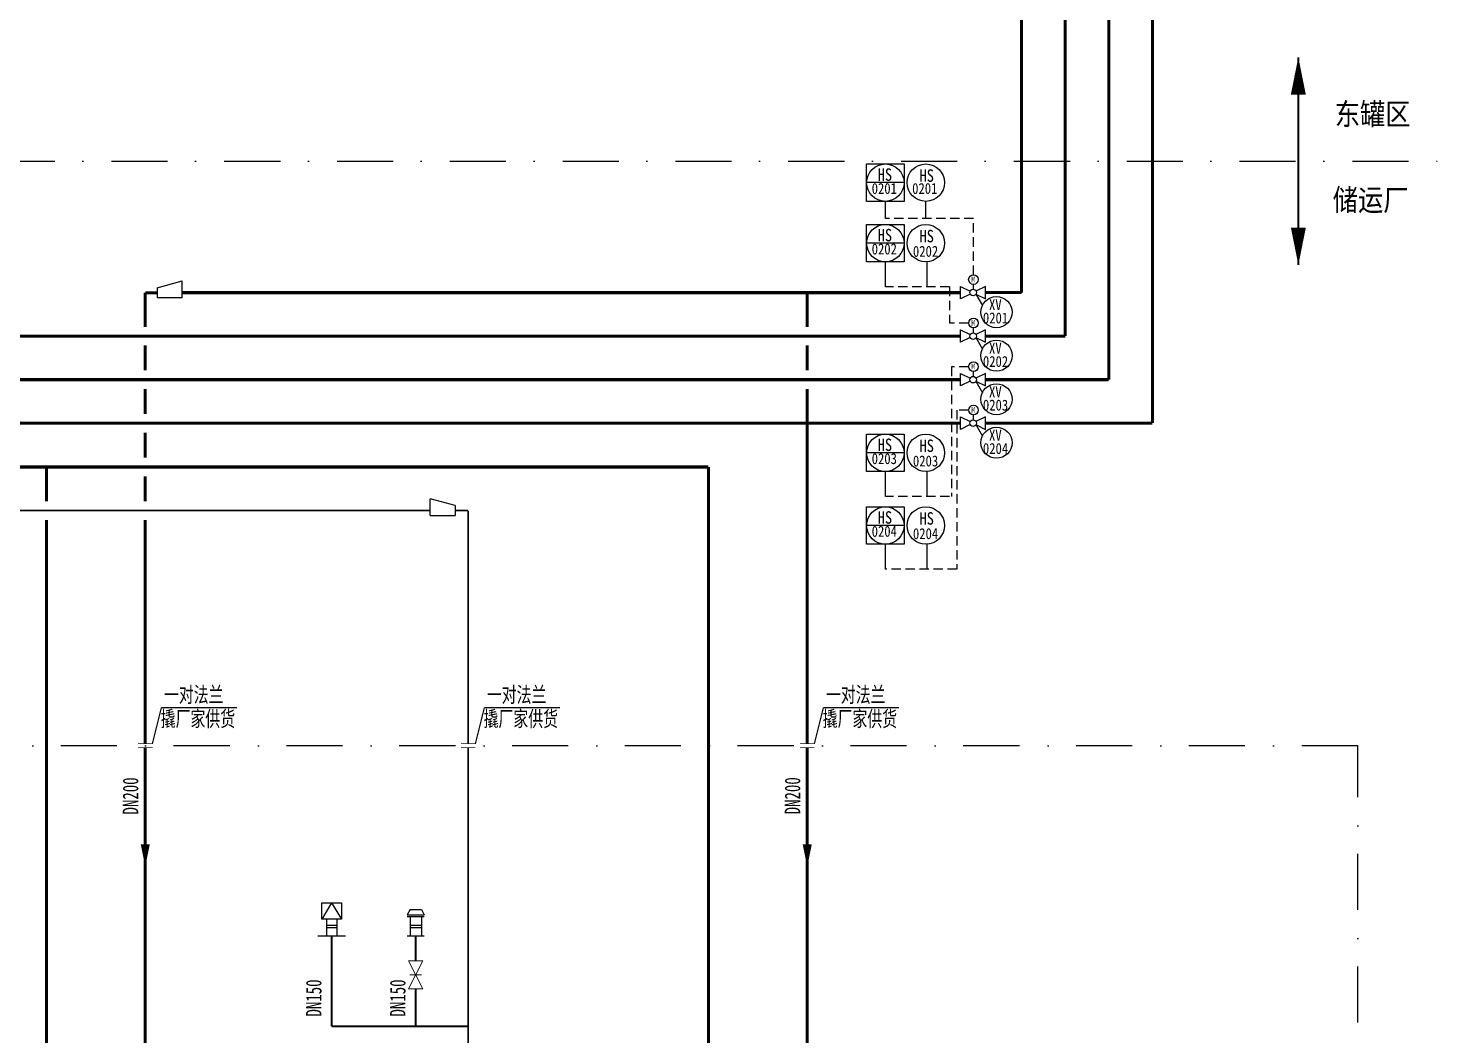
# Model space of a CAD drawing. Header units: millimetres. Extents: x 36820 to 41163, y -3485 to -2358.
# Drawn here: x 38326.9 to 38554.9, y -2850.8 to -2689.3 of the extents above; entities that cross this region are included whole.
import ezdxf

# ---------------------------------------------------------------- set-up
doc = ezdxf.new("R2010")
doc.units = ezdxf.units.MM
doc.header["$LTSCALE"] = 6
doc.linetypes.add('DASHDOT', pattern=[1, 0.5, -0.25, 0, -0.25])
doc.linetypes.add('HIDDEN', pattern=[0.375, 0.25, -0.125])
for name, color, linetype in [('bc', 7, 'Continuous'), ('BZC', 7, 'Continuous'), ('DEVICE', 4, 'Continuous')]:
    doc.layers.add(name, color=color, linetype=linetype)
doc.styles.add('HZTXT', font='', dxfattribs={"width": 0.8})
doc.styles.add('ST', font='')
doc.styles.get("Standard").update_dxf_attribs({"font": ''})
doc.styles.get('HZTXT').set_extended_font_data('NSimSun')
doc.styles.get('ST').set_extended_font_data('SimSun')
doc.styles.get('Standard').set_extended_font_data('NSimSun')

# ---------------------------------------------------------------- blocks, each defined once
blk = doc.blocks.new('F15')
for p, q in [((-2.5, 1.25), (-0.59, 0.3)), ((-2.5, -1.25), (-2.5, 1.25)), ((2.5, 1.25), (0.59, 0.3)), ((2.5, -1.25), (2.5, 1.25)), ((-0.59, -0.3), (-2.5, -1.25)), ((0.59, -0.3), (2.5, -1.25))]:
    blk.add_line(p, q)
blk.add_circle((0, 0), 0.661)

msp = doc.modelspace()

# ---------------------------------------------------------------- linework, layer by layer
at = {"color": 2, "linetype": 'DASHDOT', "ltscale": 3}
msp.add_line((37561.902, -2710.61), (38554.904, -2710.61), dxfattribs=at)
for p, q in [((38467.374, -2714.064), (38461.374, -2714.064)), ((38464.374, -2719.795), (38464.374, -2717.064)), ((38470.867, -2719.799), (38470.867, -2717.064)), ((38467.374, -2723.777), (38461.374, -2723.777)), ((38464.374, -2730.78), (38464.374, -2726.777)), ((38471.068, -2730.777), (38471.068, -2726.771)), ((38478.917, -2731.943), (38479.934, -2733.793)), ((38478.917, -2738.929), (38479.934, -2740.779)), ((38478.917, -2745.929), (38479.934, -2747.779)), ((38478.917, -2752.9), (38479.934, -2754.75)), ((38467.374, -2757.431), (38461.374, -2757.431)), ((38464.374, -2764.434), (38464.374, -2760.431)), ((38471.068, -2764.431), (38471.068, -2760.424)), ((38467.374, -2769.095), (38461.374, -2769.095)), ((38464.374, -2776.098), (38464.374, -2772.095)), ((38471.068, -2776.095), (38471.068, -2772.088)), ((38388.132, -2830.751), (38387.658, -2831.588)), ((38388.132, -2830.751), (38389.932, -2830.751)), ((38389.932, -2830.751), (38390.358, -2831.588)), ((38388.132, -2833.234), (38389.932, -2833.234)), ((38388.132, -2833.634), (38389.932, -2833.634))]:
    msp.add_line(p, q)
at = {"linetype": 'HIDDEN'}
for p, q in [((38478.512, -2719.792), (38464.374, -2719.795)), ((38478.514, -2728.839), (38478.512, -2719.792)), ((38474.66, -2730.776), (38464.374, -2730.78)), ((38474.66, -2730.776), (38474.66, -2736.602)), ((38477.737, -2736.602), (38474.66, -2736.602)), ((38477.737, -2743.602), (38474.991, -2743.602)), ((38474.991, -2743.602), (38474.991, -2764.429)), ((38477.737, -2750.573), (38475.846, -2750.573)), ((38475.846, -2750.573), (38475.846, -2776.093)), ((38474.66, -2764.429), (38464.374, -2764.434)), ((38475.846, -2776.093), (38464.374, -2776.098))]:
    msp.add_line(p, q, dxfattribs=at)
at = {"color": 1}
for p, q in [((38347.559, -2730.935), (38351.559, -2729.835)), ((38347.559, -2730.935), (38351.559, -2729.835)), ((38347.559, -2730.935), (38347.559, -2732.535)), ((38347.559, -2730.935), (38347.559, -2732.535)), ((38351.559, -2732.535), (38347.559, -2732.535)), ((38351.559, -2732.535), (38347.559, -2732.535)), ((38395.323, -2765.893), (38391.323, -2764.793)), ((38395.323, -2765.893), (38391.323, -2764.793)), ((38395.323, -2765.893), (38395.323, -2767.493)), ((38395.323, -2765.893), (38395.323, -2767.493)), ((38391.323, -2767.493), (38395.323, -2767.493)), ((38391.323, -2767.493), (38395.323, -2767.493))]:
    msp.add_line(p, q, dxfattribs=at)
at = {"color": 0}
for p, q in [((38346.791, -2804.131), (38348.252, -2798.359)), ((38360.31, -2798.359), (38348.252, -2798.359)), ((38398.598, -2804.132), (38400.059, -2798.359)), ((38412.117, -2798.359), (38400.059, -2798.359)), ((38453.004, -2804.131), (38454.465, -2798.359)), ((38466.523, -2798.359), (38454.465, -2798.359))]:
    msp.add_line(p, q, dxfattribs=at)
at = {"linetype": 'DASHDOT', "ltscale": 3}
for p, q in [((38540.176, -2804.444), (37990.497, -2804.444)), ((38540.176, -3047.995), (38540.176, -2804.444))]:
    msp.add_line(p, q, dxfattribs=at)
at = {"color": 7}
for p, q in [((38387.658, -2831.588), (38390.358, -2831.588)), ((38387.658, -2831.859), (38390.358, -2831.859)), ((38388.132, -2831.859), (38388.132, -2835.009)), ((38389.932, -2831.859), (38389.932, -2835.009)), ((38390.358, -2835.009), (38387.658, -2835.009))]:
    msp.add_line(p, q, dxfattribs=at)
at = {"color": 6, "const_width": 0.5}
for points in [[(38493.228, -2565.97), (38493.228, -2738.692)], [(38486.228, -2573.475), (38486.228, -2731.706)], [(38351.559, -2731.721), (38476.443, -2731.721)], [(38480.443, -2731.706), (38486.228, -2731.706)], [(38120.388, -2738.706), (38476.443, -2738.706)], [(38480.443, -2738.692), (38493.228, -2738.692)], [(38049.779, -2759.707), (38435.991, -2759.705)], [(38329.778, -2765.194), (38329.778, -2759.705)], [(38435.992, -2937.413), (38435.991, -2759.705)], [(38329.779, -2937.413), (38329.778, -2768.194)]]:
    msp.add_lwpolyline(points, dxfattribs=at)
at = {"color": 0, "lineweight": 13}
for points in [[(38530.639, -2693.933, 0, 2.4, 0), (38530.639, -2699.933, 2.4, 2.4, 0)], [(38530.639, -2727.288, 0, 2.4, 0), (38530.639, -2721.288, 2.4, 2.4, 0)]]:
    msp.add_lwpolyline(points, format="xyseb", dxfattribs=at)
for points in [[(38467.374, -2711.064), (38467.374, -2717.064), (38461.374, -2717.064), (38461.374, -2711.064)], [(38467.374, -2720.777), (38467.374, -2726.777), (38461.374, -2726.777), (38461.374, -2720.777)], [(38467.374, -2754.431), (38467.374, -2760.431), (38461.374, -2760.431), (38461.374, -2754.431)], [(38467.374, -2766.095), (38467.374, -2772.095), (38461.374, -2772.095), (38461.374, -2766.095)]]:
    msp.add_lwpolyline(points, close=True)
at = {"color": 200, "lineweight": 13, "const_width": 0.3}
for points in [[(37658.582, -2766.694), (38391.323, -2766.694)], [(38395.323, -2766.693), (38397.431, -2766.693)], [(38397.431, -2804.132), (38397.431, -2766.693)], [(38397.431, -2937.307), (38397.431, -2804.758)], [(38375.529, -2849.497), (38375.529, -2835.009)], [(38389.008, -2835.009), (38389.008, -2838.965)], [(38389.008, -2843.472), (38389.008, -2849.497)], [(38375.529, -2849.497), (38397.431, -2849.497)]]:
    msp.add_lwpolyline(points, dxfattribs=at)
at = {"color": 0, "const_width": 0.1}
for points in [[(38346.791, -2804.131), (38344.458, -2804.131)], [(38346.791, -2804.758), (38344.458, -2804.758)], [(38398.598, -2804.132), (38396.265, -2804.132)], [(38398.598, -2804.758), (38396.265, -2804.758)], [(38453.004, -2804.131), (38450.671, -2804.131)], [(38453.004, -2804.758), (38450.671, -2804.758)]]:
    msp.add_lwpolyline(points, dxfattribs=at)
for points in [[(38345.624, -2823.893, 0, 1.44, 0), (38345.624, -2820.293, 1.44, 1.44, 0)], [(38451.838, -2823.893, 0, 1.44, 0), (38451.838, -2820.293, 1.44, 1.44, 0)]]:
    msp.add_lwpolyline(points, format="xyseb")
for centre, radius in [((38464.374, -2714.064), 3), ((38470.867, -2714.064), 3), ((38464.374, -2723.777), 3), ((38470.867, -2723.777), 3), ((38482.201, -2734.848), 2.5), ((38482.201, -2741.833), 2.5), ((38482.201, -2748.833), 2.5), ((38464.374, -2757.431), 3), ((38470.867, -2757.431), 3), ((38482.201, -2755.804), 2.5), ((38464.374, -2769.095), 3), ((38470.867, -2769.095), 3)]:
    msp.add_circle(centre, radius)
at = {"layer": 'bc', "color": 0}
for p, q in [((38375.529, -2829.657), (38373.947, -2832.263)), ((38375.529, -2829.657), (38377.111, -2832.263)), ((38374.697, -2832.263), (38374.697, -2835.009)), ((38374.697, -2833.239), (38376.361, -2833.239)), ((38374.697, -2833.601), (38376.361, -2833.601)), ((38376.361, -2832.263), (38376.361, -2835.009)), ((38377.732, -2835.009), (38373.326, -2835.009))]:
    msp.add_line(p, q, dxfattribs=at)
at = {"layer": 'bc', "color": 2, "linetype": 'Continuous', "ltscale": 0.13, "const_width": 0.3}
for points in [[(38530.639, -2710.61), (38530.639, -2693.933)], [(38530.639, -2710.61), (38530.639, -2727.287)]]:
    msp.add_lwpolyline(points, dxfattribs=at)
at = {"layer": 'bc', "color": 0}
msp.add_lwpolyline([(38373.947, -2829.657), (38377.111, -2829.657), (38377.111, -2832.263), (38373.947, -2832.263)], close=True, dxfattribs=at)
at = {"layer": 'BZC', "color": 1}
for p, q in [((38351.559, -2732.535), (38351.559, -2729.835)), ((38351.559, -2732.535), (38351.559, -2729.835)), ((38391.323, -2767.493), (38391.323, -2764.793)), ((38391.323, -2767.493), (38391.323, -2764.793))]:
    msp.add_line(p, q, dxfattribs=at)
at = {"layer": 'BZC', "color": 0, "linetype": 'HIDDEN', "lineweight": -3}
for p, q in [((38478.514, -2731.207), (38478.514, -2730.394)), ((38478.514, -2732.208), (38478.514, -2732.205)), ((38478.514, -2738.192), (38478.514, -2737.38)), ((38478.514, -2739.193), (38478.514, -2739.19)), ((38478.514, -2745.192), (38478.514, -2744.38)), ((38478.514, -2746.193), (38478.514, -2746.19)), ((38478.514, -2752.164), (38478.514, -2751.351)), ((38478.514, -2753.164), (38478.514, -2753.161))]:
    msp.add_line(p, q, dxfattribs=at)
at = {"layer": 'BZC', "color": 0, "lineweight": 13}
for p, q in [((38387.881, -2838.965), (38390.135, -2843.472)), ((38387.881, -2843.472), (38390.135, -2838.965)), ((38390.135, -2838.965), (38387.881, -2838.965)), ((38388.074, -2841.205), (38389.928, -2841.205)), ((38390.135, -2843.472), (38387.881, -2843.472))]:
    msp.add_line(p, q, dxfattribs=at)
at = {"layer": 'BZC', "color": 5, "const_width": 0.5}
for points in [[(38507.228, -2550.959), (38507.228, -2752.663)], [(38500.228, -2558.464), (38500.228, -2745.692)], [(37717.624, -2745.692), (38476.443, -2745.692)], [(38480.443, -2745.692), (38500.228, -2745.692)], [(37914.329, -2752.677), (38476.443, -2752.677)], [(38480.443, -2752.663), (38507.228, -2752.663)]]:
    msp.add_lwpolyline(points, dxfattribs=at)
at = {"layer": 'BZC', "color": 230, "const_width": 0.5}
for points in [[(38345.624, -2731.721), (38345.624, -2737.221)], [(38347.559, -2731.735), (38345.625, -2731.735)], [(38451.838, -2731.721), (38451.838, -2737.221)], [(38345.624, -2740.196), (38345.624, -2744.206)], [(38345.624, -2740.196), (38345.624, -2744.196)], [(38451.838, -2740.196), (38451.838, -2744.196)], [(38345.624, -2747.196), (38345.624, -2751.196)], [(38451.838, -2747.196), (38451.838, -2751.196)], [(38451.838, -2747.196), (38451.838, -2804.131)], [(38345.624, -2754.196), (38345.624, -2758.196)], [(38345.624, -2754.196), (38345.624, -2758.219)], [(38345.624, -2761.194), (38345.624, -2765.196)], [(38345.624, -2768.196), (38345.624, -2804.131)], [(38345.624, -2804.758), (38345.624, -2930.979)], [(38451.838, -2804.758), (38451.838, -2929.184)]]:
    msp.add_lwpolyline(points, dxfattribs=at)
at = {"layer": 'BZC', "color": 0, "lineweight": -3}
for centre in [(38478.514, -2729.616), (38478.514, -2736.602), (38478.514, -2743.602), (38478.514, -2750.573)]:
    msp.add_circle(centre, 0.778, dxfattribs=at)

# ---------------------------------------------------------------- block references
at = {"layer": 'bc', "color": 0, "lineweight": -3, "xscale": 0.7999999999956344, "yscale": 0.8000000000001819, "zscale": 0.8000000000001819}
for p in [(38478.443, -2731.706), (38478.443, -2738.692), (38478.443, -2745.692), (38478.443, -2752.663)]:
    msp.add_blockref('F15', p, dxfattribs=at)

# ---------------------------------------------------------------- texts
at = {"style": 'ST', "width": 0.85}
for s, p in [('东罐区', (38536.479, -2704.804)), ('储运厂', (38536.147, -2718.586))]:
    msp.add_text(s, height=3.5, dxfattribs=at).set_placement(p)
at = {"color": 0, "style": 'HZTXT', "width": 0.7}
for s, p in [('一对法兰', (38348.63, -2797.485)), ('一对法兰', (38400.437, -2797.485)), ('一对法兰', (38454.843, -2797.485)), ('撬厂家供货', (38348.104, -2801.356)), ('撬厂家供货', (38399.91, -2801.356)), ('撬厂家供货', (38454.317, -2801.356))]:
    msp.add_text(s, height=2.5, rotation=359.96522, dxfattribs=at).set_placement(p)
at = {"layer": 'BZC', "color": 0, "linetype": 'HIDDEN', "lineweight": -3}
for p in [(38478.136, -2730.064), (38478.136, -2737.05), (38478.136, -2744.05), (38478.136, -2751.021)]:
    msp.add_text('M', height=0.933, dxfattribs=at).set_placement(p)
at = {"layer": 'BZC', "color": 0, "style": 'HZTXT', "width": 0.7}
for s, p in [('DN200', (38344.502, -2815.48)), ('DN200', (38450.715, -2815.455)), ('DN150', (38373.897, -2847.91)), ('DN150', (38387.376, -2847.91))]:
    msp.add_text(s, height=2.5, rotation=89.96522, dxfattribs=at).set_placement(p)
at = {"layer": 'DEVICE', "color": 0, "width": 0.85}
for p in [(38463.146, -2713.772), (38469.852, -2713.929), (38463.146, -2723.485), (38469.852, -2723.642), (38463.146, -2757.138), (38469.852, -2757.295), (38463.146, -2768.802), (38469.852, -2768.96)]:
    msp.add_text('HS', height=2, dxfattribs=at).set_placement(p)
for s, rotation, p in [('0201', 0.21463, (38462.185, -2715.879)), ('0201', 0.21463, (38468.677, -2715.879)), ('0202', 0.21463, (38462.185, -2725.592)), ('0202', 0.21463, (38468.806, -2725.967)), ('XV', 359.78537, (38481.005, -2734.523)), ('0201', 359.78537, (38480.027, -2736.646)), ('XV', 359.78537, (38481.005, -2741.509)), ('0202', 359.78537, (38480.027, -2743.631)), ('XV', 359.78537, (38481.005, -2748.509)), ('0203', 359.78537, (38480.027, -2750.631)), ('XV', 359.78537, (38481.005, -2755.48)), ('0204', 359.78537, (38480.027, -2757.603)), ('0203', 0.21463, (38462.185, -2759.245)), ('0203', 0.21463, (38468.806, -2759.62)), ('0204', 0.21463, (38462.185, -2770.91)), ('0204', 0.21463, (38468.806, -2771.285))]:
    msp.add_text(s, height=1.75, rotation=rotation, dxfattribs=at).set_placement(p)

doc.saveas('drawing.dxf')
